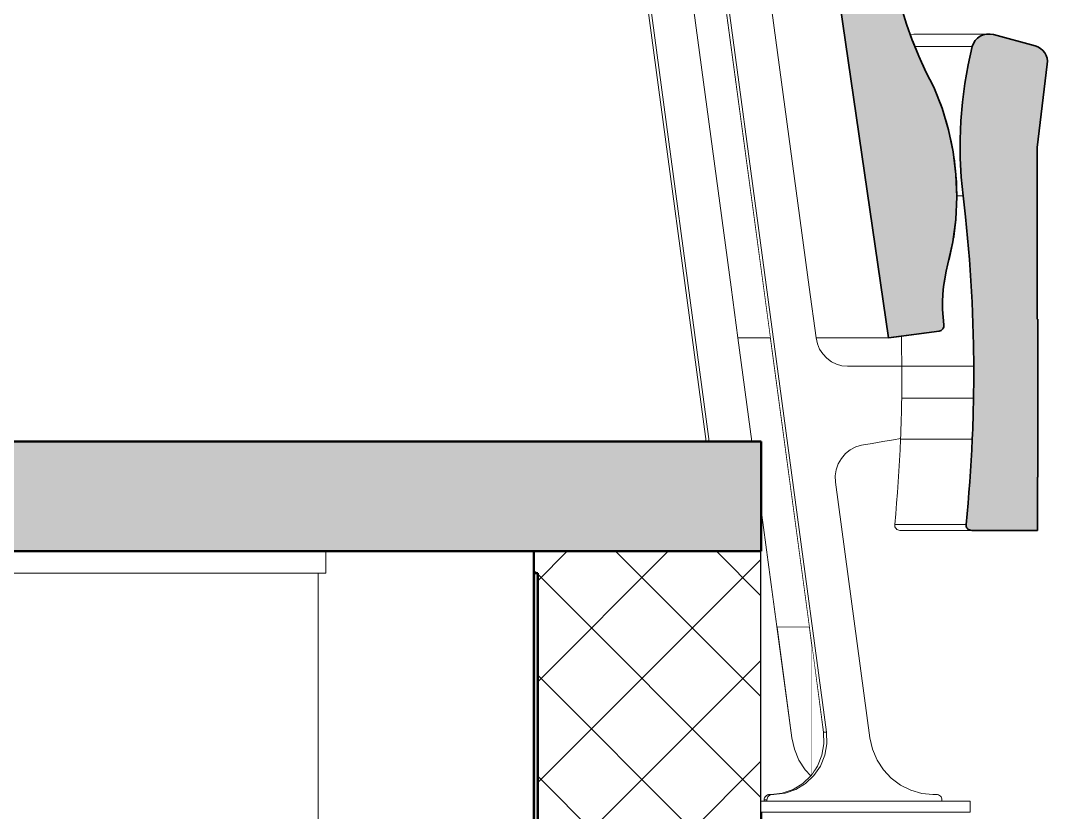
# Model space of a CAD drawing. Header units: millimetres. Extents: x -46169 to 135069, y -86316 to 18123.
# Drawn here: x 122000 to 122936, y -81143 to -80421 of the extents above; entities that cross this region are included whole.
import ezdxf

# ---------------------------------------------------------------- set-up
doc = ezdxf.new("R2010")
doc.units = ezdxf.units.MM
doc.header["$MEASUREMENT"] = 0
doc.linetypes.add('Wipeout_Contour', pattern=[1000, 0, -1000])
for name, color, linetype in [('New_A-20-M_Floor_Slab', 7, 'Continuous'), ('New_A-25-M_Wall_Int', 7, 'Continuous'), ('New_A-35-M_FFE_Fixed', 7, 'Continuous')]:
    doc.layers.add(name, color=color, linetype=linetype)
for name, color, linetype, lineweight, true_color in [('New_A-20-M_Floor_Slab_Pen_No__107', 7, 'Continuous', 15, 0xa6a6a6), ('New_A-20-M_Floor_Slab_Pen_No__27', 7, 'Continuous', 50, 0x2a2a2a), ('New_A-20-M_Floor_Slab_Pen_No__29', 7, 'Continuous', 50, 0x2a2a2a), ('New_A-20-M_Floor_Slab_Pen_No__81', 7, 'Continuous', 20, 0x6a6a6a), ('New_A-35-M_FFE_Fixed_Pen_No__104', 7, 'Continuous', 15, 0xa6a6a6), ('New_A-35-M_FFE_Fixed_Pen_No__44', 7, 'Continuous', 35, 0x444444)]:
    doc.layers.add(name, color=color, linetype=linetype, lineweight=lineweight, true_color=true_color)
for name, color, linetype, lineweight in [('New_A-20-M_Floor_Slab_Pen_No__87', 8, 'Continuous', 20), ('New_A-20-M_Floor_Slab_Pen_No__89', 8, 'Continuous', 20), ('New_A-35-M_FFE_Fixed_Pen_No__93', 8, 'Continuous', 13)]:
    doc.layers.add(name, color=color, linetype=linetype, lineweight=lineweight)

# ---------------------------------------------------------------- blocks, each defined once
blk = doc.blocks.new('Section Elem_3_3', base_point=(188935.42, -81480.18))
at = {"color": 254, "linetype": 'Wipeout_Contour', "lineweight": 0, "ltscale": 585204.30528}
blk.add_wipeout([(121498.37, -80904.68), (121498.37, -80924.68), (122278.35, -80924.68), (122278.35, -80904.68)], dxfattribs=at).dxf.layer = 'New_A-20-M_Floor_Slab'
at = {"layer": 'New_A-20-M_Floor_Slab_Pen_No__89', "linetype": 'Continuous'}
blk.add_line((122271.53, -80924.68), (121498.37, -80924.68), dxfattribs=at)
blk = doc.blocks.new('Section Elem_8_3', base_point=(188935.42, -81480.18))
at = {"color": 254, "linetype": 'Wipeout_Contour', "lineweight": 0, "ltscale": 1470695.074358399}
blk.add_wipeout([(122719.06, -80973.43), (122689.48, -80973.43), (122703.11, -81074.48), (122705.45, -81084.93), (122709.56, -81094.78), (122715.29, -81103.71), (122720.38, -81109.2), (122720.58, -81109), (122721.53, -81107.6), (122721.53, -80991.77)], dxfattribs=at).dxf.layer = 'New_A-20-M_Floor_Slab'
at = {"color": 254, "linetype": 'Wipeout_Contour', "lineweight": 0, "ltscale": 588407.448798}
blk.add_wipeout([(122675.15, -81142.18), (122675.15, -81142.43), (122721.53, -81142.43), (122721.53, -81142.18)], dxfattribs=at).dxf.layer = 'New_A-20-M_Floor_Slab'
at = {"layer": 'New_A-20-M_Floor_Slab_Pen_No__89', "linetype": 'Continuous'}
for p, q in [((122719.06, -80973.43), (122689.48, -80973.43)), ((122721.53, -80991.77), (122721.53, -81107.6)), ((122721.53, -81142.43), (122675.15, -81142.43)), ((122721.53, -81142.18), (122721.53, -81142.43))]:
    blk.add_line(p, q, dxfattribs=at)
blk = doc.blocks.new('Section Elem_15_3', base_point=(188935.42, -81480.18))
at = {"color": 254, "linetype": 'Wipeout_Contour', "lineweight": 0, "ltscale": 1028423.47016296}
blk.add_wipeout([(122654, -80710.31), (122666.73, -80804.68), (122675.15, -80804.68), (122675.15, -80867.17), (122689.48, -80973.43), (122719.06, -80973.43), (122683.58, -80710.31)], dxfattribs=at).dxf.layer = 'New_A-25-M_Wall_Int'
at = {"color": 254, "linetype": 'Wipeout_Contour', "lineweight": 0, "ltscale": 2056846.132074146}
blk.add_wipeout([(122791.02, -80710.23), (122725.17, -80710.23), (122725.18, -80710.31), (122726.35, -80715.53), (122728.4, -80720.46), (122731.27, -80724.92), (122734.86, -80728.79), (122739.05, -80731.94), (122743.72, -80734.26), (122748.72, -80735.68), (122753.88, -80736.16), (122803.32, -80736.16), (122803.1, -80716.69), (122802.91, -80708.63)], dxfattribs=at).dxf.layer = 'New_A-25-M_Wall_Int'
at = {"color": 254, "linetype": 'Wipeout_Contour', "lineweight": 0, "ltscale": 882528.377843}
blk.add_wipeout([(122721.53, -81107.6), (122726.48, -81100.26), (122730.45, -81090.42), (122732.31, -81079.93), (122731.98, -81069.27), (122721.53, -80991.77)], dxfattribs=at).dxf.layer = 'New_A-25-M_Wall_Int'
blk = doc.blocks.new('Section Elem_18_3', base_point=(188935.42, -81480.18))
at = {"layer": 'New_A-20-M_Floor_Slab_Pen_No__27', "linetype": 'Continuous'}
for p, q in [((122675.15, -80904.68), (122675.15, -81142.68)), ((122675.15, -81142.68), (122675.15, -81242.68)), ((122675.15, -81242.68), (122471.53, -81242.68))]:
    blk.add_line(p, q, dxfattribs=at)
at = {"color": 254, "linetype": 'Wipeout_Contour', "lineweight": 0, "ltscale": 586820.512307}
blk.add_wipeout([(122468.1, -80904.68), (122278.35, -80904.68), (122278.35, -80924.68), (122468.1, -80924.68)], dxfattribs=at).dxf.layer = 'New_A-20-M_Floor_Slab'
at = {"layer": 'New_A-20-M_Floor_Slab_Pen_No__107', "linetype": 'Continuous'}
h = blk.add_hatch(dxfattribs=at)
h.set_pattern_fill('Concrete_Block_0003', color=256, style=0, pattern_type=2)
h.set_pattern_definition([(45, (188935.42, -81480.184), (-45.96194, 45.96194), []), (135, (188935.42, -81480.184), (45.96194, 45.96194), [])])
h.paths.add_polyline_path([(122468.1, -80904.68), (122468.1, -80924.68), (122471.53, -80924.68), (122471.53, -81242.68), (122675.15, -81242.68), (122675.15, -80904.68)])
at = {"layer": 'New_A-20-M_Floor_Slab_Pen_No__27', "linetype": 'Continuous'}
blk.add_line((122468.1, -80904.68), (122468.1, -80924.68), dxfattribs=at)
at = {"layer": 'New_A-20-M_Floor_Slab_Pen_No__87', "linetype": 'Continuous'}
blk.add_line((122278.35, -80904.68), (122278.35, -80924.68), dxfattribs=at)
blk = doc.blocks.new('Section Elem_19_3', base_point=(188935.42, -81480.18))
at = {"color": 254, "linetype": 'Wipeout_Contour', "lineweight": 0, "ltscale": 587182.50877}
blk.add_wipeout([(122271.53, -80924.68), (122271.53, -81242.68), (122468.1, -81242.68), (122468.1, -80924.68)], dxfattribs=at).dxf.layer = 'New_A-20-M_Floor_Slab'
at = {"layer": 'New_A-20-M_Floor_Slab_Pen_No__27', "linetype": 'Continuous'}
blk.add_line((122471.53, -80924.68), (122468.1, -80924.68), dxfattribs=at)
at = {"layer": 'New_A-20-M_Floor_Slab_Pen_No__87', "linetype": 'Continuous'}
blk.add_line((122278.35, -80924.68), (122271.53, -80924.68), dxfattribs=at)
at = {"color": 254, "linetype": 'Wipeout_Contour', "lineweight": 0, "ltscale": 587561.653145}
blk.add_wipeout([(122471.53, -81262.68), (122471.53, -81242.68), (122271.53, -81242.68), (122271.53, -81262.68)], dxfattribs=at).dxf.layer = 'New_A-20-M_Floor_Slab'
at = {"layer": 'New_A-20-M_Floor_Slab_Pen_No__107', "linetype": 'Continuous', "lineweight": 0, "true_color": 0xd2d2d2}
blk.add_hatch(color=254, dxfattribs=at).paths.add_polyline_path([(122471.53, -80924.68), (122468.1, -80924.68), (122468.1, -81242.68), (122471.53, -81242.68)])
at = {"layer": 'New_A-20-M_Floor_Slab_Pen_No__27', "linetype": 'Continuous'}
for p, q in [((122468.1, -80924.68), (122468.1, -81242.68)), ((122471.53, -80924.68), (122471.53, -81242.68)), ((122471.53, -81242.68), (122468.1, -81242.68))]:
    blk.add_line(p, q, dxfattribs=at)
at = {"layer": 'New_A-20-M_Floor_Slab_Pen_No__87', "linetype": 'Continuous'}
for p, q in [((122271.53, -80924.68), (122271.53, -81242.68)), ((122468.1, -81242.68), (122271.53, -81242.68)), ((122271.53, -81242.68), (122271.53, -81262.68)), ((122471.53, -81262.68), (122471.53, -81242.68)), ((122271.53, -81262.68), (122471.53, -81262.68))]:
    blk.add_line(p, q, dxfattribs=at)
blk = doc.blocks.new('Section Elem_80_3', base_point=(188935.42, -81480.18))
at = {"layer": 'New_A-35-M_FFE_Fixed_Pen_No__44', "linetype": 'Continuous'}
for p, q in [((122927.29, -80693.16), (122926.74, -80693.16)), ((122926.77, -80837.16), (122926.77, -80885.66)), ((122927.29, -80837.16), (122926.77, -80837.16))]:
    blk.add_line(p, q, dxfattribs=at)
at = {"layer": 'New_A-35-M_FFE_Fixed_Pen_No__44', "linetype": 'Continuous', "flags": 128}
blk.add_lwpolyline([(122927.29, -80693.16), (122927.29, -80825.16), (122927.29, -80837.16)], dxfattribs=at)
at = {"color": 254, "linetype": 'Wipeout_Contour', "lineweight": 0, "ltscale": 587337.348853}
blk.add_wipeout([(122811.52, -80435.46), (122812.16, -80437.24), (122872.18, -80437.24), (122874.7, -80435.46)], dxfattribs=at).dxf.layer = 'New_A-35-M_FFE_Fixed'
at = {"color": 254, "linetype": 'Wipeout_Contour', "lineweight": 0, "ltscale": 734197.003221}
blk.add_wipeout([(122815.17, -80444.9), (122818.74, -80453.7), (122822.37, -80461.61), (122863.72, -80461.61), (122867.46, -80444.9)], dxfattribs=at).dxf.layer = 'New_A-35-M_FFE_Fixed'
at = {"color": 254, "linetype": 'Wipeout_Contour', "lineweight": 0, "ltscale": 734434.779765}
blk.add_wipeout([(122857.09, -80512.47), (122843.39, -80512.47), (122845.9, -80520.81), (122847.73, -80529.55), (122856.42, -80529.55)], dxfattribs=at).dxf.layer = 'New_A-35-M_FFE_Fixed'
at = {"color": 254, "linetype": 'Wipeout_Contour', "lineweight": 0, "ltscale": 734644.957964}
blk.add_wipeout([(122852.52, -80600.1), (122861.27, -80600.1), (122859.08, -80580.74), (122853.35, -80580.74), (122853.39, -80581.8)], dxfattribs=at).dxf.layer = 'New_A-35-M_FFE_Fixed'
at = {"color": 254, "linetype": 'Wipeout_Contour', "lineweight": 0, "ltscale": 1028701.065006085}
blk.add_wipeout([(122842.33, -80656.45), (122842.07, -80658.32), (122866.17, -80658.32), (122864.82, -80638.89), (122846.12, -80638.89), (122845.28, -80642.7), (122843.64, -80649.54)], dxfattribs=at).dxf.layer = 'New_A-35-M_FFE_Fixed'
at = {"color": 254, "linetype": 'Wipeout_Contour', "lineweight": 0, "ltscale": 588016.743208}
blk.add_wipeout([(122803.25, -80757.91), (122868.71, -80757.91), (122868.75, -80754.29), (122803.29, -80754.29)], dxfattribs=at).dxf.layer = 'New_A-35-M_FFE_Fixed'
at = {"color": 254, "linetype": 'Wipeout_Contour', "lineweight": 0, "ltscale": 588041.271357}
blk.add_wipeout([(122803.08, -80769.84), (122868.52, -80769.84), (122868.61, -80765.16), (122803.16, -80765.16)], dxfattribs=at).dxf.layer = 'New_A-35-M_FFE_Fixed'
at = {"color": 254, "linetype": 'Wipeout_Contour', "lineweight": 0, "ltscale": 588124.740006}
blk.add_wipeout([(122801.66, -80812.29), (122867, -80812.29), (122867.47, -80802.58), (122802.09, -80802.58)], dxfattribs=at).dxf.layer = 'New_A-35-M_FFE_Fixed'
at = {"color": 254, "linetype": 'Wipeout_Contour', "lineweight": 0, "ltscale": 588257.981068}
blk.add_wipeout([(122797.68, -80870.49), (122796.79, -80880.17), (122861.78, -80880.17), (122862.74, -80870.49)], dxfattribs=at).dxf.layer = 'New_A-35-M_FFE_Fixed'
at = {"color": 254, "linetype": 'Wipeout_Contour', "lineweight": 0, "ltscale": 588412.69897}
blk.add_wipeout([(122726.48, -81100.26), (122720.58, -81109), (122723.17, -81109), (122729.07, -81100.26)], dxfattribs=at).dxf.layer = 'New_A-35-M_FFE_Fixed'
at = {"color": 254, "linetype": 'Wipeout_Contour', "lineweight": 0, "ltscale": 588394.502687}
blk.add_wipeout([(122715.62, -81116.26), (122713.03, -81116.26), (122704.17, -81121.69), (122706.75, -81121.69)], dxfattribs=at).dxf.layer = 'New_A-35-M_FFE_Fixed'
at = {"color": 254, "linetype": 'Wipeout_Contour', "lineweight": 0, "ltscale": 588636.526091}
blk.add_wipeout([(122865.59, -81132.18), (122675.15, -81132.18), (122675.15, -81142.18), (122865.59, -81142.18)], dxfattribs=at).dxf.layer = 'New_A-35-M_FFE_Fixed'
at = {"layer": 'New_A-35-M_FFE_Fixed_Pen_No__93', "linetype": 'Continuous'}
for p, q in [((122865.59, -81142.18), (122865.59, -81132.18)), ((122675.15, -81142.18), (122865.59, -81142.18))]:
    blk.add_line(p, q, dxfattribs=at)
at = {"color": 254, "linetype": 'Wipeout_Contour', "lineweight": 0, "ltscale": 734145.060255}
blk.add_wipeout([(122811.49, -80434.2), (122811.13, -80434.37), (122811.52, -80435.46), (122874.7, -80435.46), (122877.54, -80434.2)], dxfattribs=at).dxf.layer = 'New_A-35-M_FFE_Fixed'
at = {"color": 254, "linetype": 'Wipeout_Contour', "lineweight": 0, "ltscale": 587348.410526}
blk.add_wipeout([(122868.49, -80442.06), (122814.02, -80442.06), (122815.17, -80444.9), (122867.46, -80444.9)], dxfattribs=at).dxf.layer = 'New_A-35-M_FFE_Fixed'
at = {"color": 254, "linetype": 'Wipeout_Contour', "lineweight": 0, "ltscale": 734375.062687}
blk.add_wipeout([(122837.74, -80495.43), (122839.99, -80501.11), (122843.39, -80512.47), (122857.09, -80512.47), (122858.53, -80495.43)], dxfattribs=at).dxf.layer = 'New_A-35-M_FFE_Fixed'
at = {"color": 254, "linetype": 'Wipeout_Contour', "lineweight": 0, "ltscale": 734492.523543}
blk.add_wipeout([(122847.73, -80529.55), (122850.12, -80540.92), (122850.82, -80546.65), (122856.54, -80546.65), (122856.42, -80529.55)], dxfattribs=at).dxf.layer = 'New_A-35-M_FFE_Fixed'
at = {"color": 254, "linetype": 'Wipeout_Contour', "lineweight": 0, "ltscale": 734747.443558}
blk.add_wipeout([(122849.7, -80622.64), (122846.12, -80638.89), (122864.82, -80638.89), (122863.19, -80619.48), (122850.12, -80619.48)], dxfattribs=at).dxf.layer = 'New_A-35-M_FFE_Fixed'
at = {"color": 254, "linetype": 'Wipeout_Contour', "lineweight": 0, "ltscale": 1028768.377202465}
blk.add_wipeout([(122840.43, -80677.42), (122840.44, -80677.77), (122867.24, -80677.77), (122866.17, -80658.32), (122842.07, -80658.32), (122841.36, -80663.41), (122840.73, -80670.41)], dxfattribs=at).dxf.layer = 'New_A-35-M_FFE_Fixed'
at = {"color": 254, "linetype": 'Wipeout_Contour', "lineweight": 0, "ltscale": 588008.879199}
blk.add_wipeout([(122803.31, -80750.66), (122803.29, -80754.29), (122868.75, -80754.29), (122868.77, -80750.66)], dxfattribs=at).dxf.layer = 'New_A-35-M_FFE_Fixed'
at = {"color": 254, "linetype": 'Wipeout_Contour', "lineweight": 0, "ltscale": 588109.998866}
blk.add_wipeout([(122802.28, -80797.9), (122802.09, -80802.58), (122867.47, -80802.58), (122867.67, -80797.9)], dxfattribs=at).dxf.layer = 'New_A-35-M_FFE_Fixed'
at = {"color": 254, "linetype": 'Wipeout_Contour', "lineweight": 0, "ltscale": 588239.650217}
blk.add_wipeout([(122797.68, -80870.49), (122862.74, -80870.49), (122863.62, -80860.8), (122798.5, -80860.8)], dxfattribs=at).dxf.layer = 'New_A-35-M_FFE_Fixed'
at = {"color": 254, "linetype": 'Wipeout_Contour', "lineweight": 0, "ltscale": 588286.002599}
blk.add_wipeout([(122863.9, -80884.71), (122798.77, -80884.71), (122799.64, -80885.23), (122864.84, -80885.23)], dxfattribs=at).dxf.layer = 'New_A-35-M_FFE_Fixed'
at = {"color": 254, "linetype": 'Wipeout_Contour', "lineweight": 0, "ltscale": 588408.662216}
blk.add_wipeout([(122733.03, -81090.42), (122730.45, -81090.42), (122726.48, -81100.26), (122729.07, -81100.26)], dxfattribs=at).dxf.layer = 'New_A-35-M_FFE_Fixed'
at = {"color": 254, "linetype": 'Wipeout_Contour', "lineweight": 0, "ltscale": 588407.906551}
blk.add_wipeout([(122723.17, -81109), (122720.58, -81109), (122713.03, -81116.26), (122715.62, -81116.26)], dxfattribs=at).dxf.layer = 'New_A-35-M_FFE_Fixed'
at = {"color": 254, "linetype": 'Wipeout_Contour', "lineweight": 0, "ltscale": 588317.879119}
blk.add_wipeout([(122677.84, -81131.18), (122680.42, -81131.18), (122680.52, -81130.21), (122677.93, -81130.21)], dxfattribs=at).dxf.layer = 'New_A-35-M_FFE_Fixed'
at = {"color": 254, "linetype": 'Wipeout_Contour', "lineweight": 0, "ltscale": 587352.19596}
blk.add_wipeout([(122817.24, -80433.44), (122814.33, -80433.52), (122880.58, -80433.52), (122883.7, -80433.44)], dxfattribs=at).dxf.layer = 'New_A-35-M_FFE_Fixed'
at = {"color": 254, "linetype": 'Wipeout_Contour', "lineweight": 0, "ltscale": 587342.810516}
blk.add_wipeout([(122870.08, -80439.47), (122812.96, -80439.47), (122814.02, -80442.06), (122868.49, -80442.06)], dxfattribs=at).dxf.layer = 'New_A-35-M_FFE_Fixed'
at = {"color": 254, "linetype": 'Wipeout_Contour', "lineweight": 0, "ltscale": 734313.353396}
blk.add_wipeout([(122830.65, -80478.47), (122832.42, -80481.94), (122837.74, -80495.43), (122858.53, -80495.43), (122860.74, -80478.47)], dxfattribs=at).dxf.layer = 'New_A-35-M_FFE_Fixed'
at = {"color": 254, "linetype": 'Wipeout_Contour', "lineweight": 0, "ltscale": 734548.516915}
blk.add_wipeout([(122856.54, -80546.65), (122850.82, -80546.65), (122852.62, -80561.29), (122852.71, -80563.72), (122857.42, -80563.72)], dxfattribs=at).dxf.layer = 'New_A-35-M_FFE_Fixed'
at = {"color": 254, "linetype": 'Wipeout_Contour', "lineweight": 0, "ltscale": 734698.428384}
blk.add_wipeout([(122852.41, -80602.29), (122850.12, -80619.48), (122863.19, -80619.48), (122861.27, -80600.1), (122852.52, -80600.1)], dxfattribs=at).dxf.layer = 'New_A-35-M_FFE_Fixed'
at = {"color": 254, "linetype": 'Wipeout_Contour', "lineweight": 0, "ltscale": 881869.3635}
blk.add_wipeout([(122867.24, -80677.77), (122840.44, -80677.77), (122840.48, -80684.44), (122840.86, -80691.46), (122841.46, -80697.22), (122868.04, -80697.22)], dxfattribs=at).dxf.layer = 'New_A-35-M_FFE_Fixed'
at = {"color": 254, "linetype": 'Wipeout_Contour', "lineweight": 0, "ltscale": 587993.05737}
blk.add_wipeout([(122803.33, -80747.04), (122868.79, -80747.04), (122868.8, -80743.41), (122803.33, -80743.41)], dxfattribs=at).dxf.layer = 'New_A-35-M_FFE_Fixed'
at = {"color": 254, "linetype": 'Wipeout_Contour', "lineweight": 0, "ltscale": 588024.575879}
blk.add_wipeout([(122803.21, -80761.54), (122868.67, -80761.54), (122868.71, -80757.91), (122803.25, -80757.91)], dxfattribs=at).dxf.layer = 'New_A-35-M_FFE_Fixed'
at = {"color": 254, "linetype": 'Wipeout_Contour', "lineweight": 0, "ltscale": 588100.339485}
blk.add_wipeout([(122802.45, -80793.22), (122802.28, -80797.9), (122867.67, -80797.9), (122867.85, -80793.22)], dxfattribs=at).dxf.layer = 'New_A-35-M_FFE_Fixed'
at = {"color": 254, "linetype": 'Wipeout_Contour', "lineweight": 0, "ltscale": 588221.083364}
blk.add_wipeout([(122799.27, -80851.11), (122798.5, -80860.8), (122863.62, -80860.8), (122864.44, -80851.11)], dxfattribs=at).dxf.layer = 'New_A-35-M_FFE_Fixed'
at = {"color": 254, "linetype": 'Wipeout_Contour', "lineweight": 0, "ltscale": 588290.091171}
blk.add_wipeout([(122864.84, -80885.23), (122799.64, -80885.23), (122800.59, -80885.55), (122865.86, -80885.55)], dxfattribs=at).dxf.layer = 'New_A-35-M_FFE_Fixed'
at = {"color": 254, "linetype": 'Wipeout_Contour', "lineweight": 0, "ltscale": 588395.979794}
blk.add_wipeout([(122733.03, -81090.42), (122734.9, -81079.93), (122732.31, -81079.93), (122730.45, -81090.42)], dxfattribs=at).dxf.layer = 'New_A-35-M_FFE_Fixed'
at = {"color": 254, "linetype": 'Wipeout_Contour', "lineweight": 0, "ltscale": 588316.381492}
blk.add_wipeout([(122680.52, -81130.21), (122680.79, -81129.27), (122678.2, -81129.27), (122677.93, -81130.21)], dxfattribs=at).dxf.layer = 'New_A-35-M_FFE_Fixed'
at = {"color": 254, "linetype": 'Wipeout_Contour', "lineweight": 0, "ltscale": 734150.646796}
blk.add_wipeout([(122812.16, -80437.24), (122812.85, -80439.18), (122812.96, -80439.47), (122870.08, -80439.47), (122872.18, -80437.24)], dxfattribs=at).dxf.layer = 'New_A-35-M_FFE_Fixed'
at = {"color": 254, "linetype": 'Wipeout_Contour', "lineweight": 0, "ltscale": 734254.244172}
blk.add_wipeout([(122863.72, -80461.61), (122822.37, -80461.61), (122825.27, -80467.96), (122830.65, -80478.47), (122860.74, -80478.47)], dxfattribs=at).dxf.layer = 'New_A-35-M_FFE_Fixed'
at = {"color": 254, "linetype": 'Wipeout_Contour', "lineweight": 0, "ltscale": 587678.867923}
blk.add_wipeout([(122857.42, -80563.72), (122852.71, -80563.72), (122853.35, -80580.74), (122859.08, -80580.74)], dxfattribs=at).dxf.layer = 'New_A-35-M_FFE_Fixed'
at = {"color": 254, "linetype": 'Wipeout_Contour', "lineweight": 0, "ltscale": 2057687.868059366}
blk.add_wipeout([(122802.91, -80708.63), (122803.1, -80716.69), (122868.55, -80716.69), (122868.04, -80697.22), (122841.46, -80697.22), (122841.58, -80698.44), (122841.61, -80699.41), (122841.44, -80700.37), (122841.08, -80701.28), (122840.55, -80702.1), (122839.87, -80702.81), (122839.05, -80703.38), (122838.14, -80703.78), (122837.16, -80704.01)], dxfattribs=at).dxf.layer = 'New_A-35-M_FFE_Fixed'
at = {"color": 254, "linetype": 'Wipeout_Contour', "lineweight": 0, "ltscale": 588032.377161}
blk.add_wipeout([(122803.16, -80765.16), (122868.61, -80765.16), (122868.67, -80761.54), (122803.21, -80761.54)], dxfattribs=at).dxf.layer = 'New_A-35-M_FFE_Fixed'
at = {"color": 254, "linetype": 'Wipeout_Contour', "lineweight": 0, "ltscale": 588090.626983}
blk.add_wipeout([(122802.45, -80793.22), (122867.85, -80793.22), (122868.02, -80788.55), (122802.61, -80788.55)], dxfattribs=at).dxf.layer = 'New_A-35-M_FFE_Fixed'
at = {"color": 254, "linetype": 'Wipeout_Contour', "lineweight": 0, "ltscale": 588202.281381}
blk.add_wipeout([(122799.96, -80841.41), (122799.27, -80851.11), (122864.44, -80851.11), (122865.18, -80841.41)], dxfattribs=at).dxf.layer = 'New_A-35-M_FFE_Fixed'
at = {"color": 254, "linetype": 'Wipeout_Contour', "lineweight": 0, "ltscale": 588293.950234}
blk.add_wipeout([(122800.59, -80885.55), (122801.59, -80885.66), (122866.93, -80885.66), (122865.86, -80885.55)], dxfattribs=at).dxf.layer = 'New_A-35-M_FFE_Fixed'
at = {"color": 254, "linetype": 'Wipeout_Contour', "lineweight": 0, "ltscale": 588319.903683}
blk.add_wipeout([(122680.42, -81131.18), (122677.84, -81131.18), (122677.84, -81132.18), (122680.42, -81132.18)], dxfattribs=at).dxf.layer = 'New_A-35-M_FFE_Fixed'
at = {"layer": 'New_A-35-M_FFE_Fixed_Pen_No__93', "linetype": 'Continuous'}
blk.add_line((122859.08, -80580.74), (122853.35, -80580.74), dxfattribs=at)
at = {"color": 254, "linetype": 'Wipeout_Contour', "lineweight": 0, "ltscale": 587343.070636}
blk.add_wipeout([(122814.33, -80433.52), (122811.49, -80434.2), (122877.54, -80434.2), (122880.58, -80433.52)], dxfattribs=at).dxf.layer = 'New_A-35-M_FFE_Fixed'
at = {"color": 254, "linetype": 'Wipeout_Contour', "lineweight": 0, "ltscale": 587951.345872}
blk.add_wipeout([(122803.1, -80716.69), (122803.32, -80736.16), (122868.78, -80736.16), (122868.55, -80716.69)], dxfattribs=at).dxf.layer = 'New_A-35-M_FFE_Fixed'
at = {"color": 254, "linetype": 'Wipeout_Contour', "lineweight": 0, "ltscale": 588080.861463}
blk.add_wipeout([(122802.75, -80783.87), (122802.61, -80788.55), (122868.02, -80788.55), (122868.17, -80783.87)], dxfattribs=at).dxf.layer = 'New_A-35-M_FFE_Fixed'
at = {"color": 254, "linetype": 'Wipeout_Contour', "lineweight": 0, "ltscale": 588183.245153}
blk.add_wipeout([(122799.96, -80841.41), (122865.18, -80841.41), (122865.86, -80831.71), (122800.59, -80831.71)], dxfattribs=at).dxf.layer = 'New_A-35-M_FFE_Fixed'
at = {"color": 254, "linetype": 'Wipeout_Contour', "lineweight": 0, "ltscale": 588270.887783}
blk.add_wipeout([(122796.79, -80881.21), (122797.01, -80882.23), (122862.02, -80882.23), (122861.79, -80881.21)], dxfattribs=at).dxf.layer = 'New_A-35-M_FFE_Fixed'
at = {"color": 254, "linetype": 'Wipeout_Contour', "lineweight": 0, "ltscale": 588315.596086}
blk.add_wipeout([(122680.79, -81129.27), (122681.24, -81128.41), (122678.65, -81128.41), (122678.2, -81129.27)], dxfattribs=at).dxf.layer = 'New_A-35-M_FFE_Fixed'
at = {"color": 254, "linetype": 'Wipeout_Contour', "lineweight": 0, "ltscale": 587977.110834}
blk.add_wipeout([(122803.32, -80736.16), (122803.33, -80739.79), (122868.8, -80739.79), (122868.78, -80736.16)], dxfattribs=at).dxf.layer = 'New_A-35-M_FFE_Fixed'
at = {"color": 254, "linetype": 'Wipeout_Contour', "lineweight": 0, "ltscale": 588071.043034}
blk.add_wipeout([(122802.87, -80779.19), (122802.75, -80783.87), (122868.17, -80783.87), (122868.3, -80779.19)], dxfattribs=at).dxf.layer = 'New_A-35-M_FFE_Fixed'
at = {"color": 254, "linetype": 'Wipeout_Contour', "lineweight": 0, "ltscale": 588163.975574}
blk.add_wipeout([(122801.16, -80822), (122800.59, -80831.71), (122865.86, -80831.71), (122866.46, -80822)], dxfattribs=at).dxf.layer = 'New_A-35-M_FFE_Fixed'
at = {"color": 254, "linetype": 'Wipeout_Contour', "lineweight": 0, "ltscale": 588274.136908}
blk.add_wipeout([(122797.01, -80882.23), (122797.42, -80883.18), (122862.46, -80883.18), (122862.02, -80882.23)], dxfattribs=at).dxf.layer = 'New_A-35-M_FFE_Fixed'
at = {"color": 254, "linetype": 'Wipeout_Contour', "lineweight": 0, "ltscale": 588315.553085}
blk.add_wipeout([(122681.24, -81128.41), (122681.84, -81127.65), (122679.25, -81127.65), (122678.65, -81128.41)], dxfattribs=at).dxf.layer = 'New_A-35-M_FFE_Fixed'
at = {"color": 254, "linetype": 'Wipeout_Contour', "lineweight": 0, "ltscale": 587985.099663}
blk.add_wipeout([(122803.33, -80739.79), (122803.33, -80743.41), (122868.8, -80743.41), (122868.8, -80739.79)], dxfattribs=at).dxf.layer = 'New_A-35-M_FFE_Fixed'
at = {"color": 254, "linetype": 'Wipeout_Contour', "lineweight": 0, "ltscale": 588061.171801}
blk.add_wipeout([(122802.87, -80779.19), (122868.3, -80779.19), (122868.42, -80774.52), (122802.98, -80774.52)], dxfattribs=at).dxf.layer = 'New_A-35-M_FFE_Fixed'
at = {"color": 254, "linetype": 'Wipeout_Contour', "lineweight": 0, "ltscale": 588144.473552}
blk.add_wipeout([(122801.66, -80812.29), (122801.16, -80822), (122866.46, -80822), (122867, -80812.29)], dxfattribs=at).dxf.layer = 'New_A-35-M_FFE_Fixed'
at = {"color": 254, "linetype": 'Wipeout_Contour', "lineweight": 0, "ltscale": 588281.861871}
blk.add_wipeout([(122798.02, -80884.02), (122798.77, -80884.71), (122863.9, -80884.71), (122863.1, -80884.02)], dxfattribs=at).dxf.layer = 'New_A-35-M_FFE_Fixed'
at = {"color": 254, "linetype": 'Wipeout_Contour', "lineweight": 0, "ltscale": 588317.672313}
blk.add_wipeout([(122682.57, -81127.03), (122683.41, -81126.57), (122680.82, -81126.57), (122679.98, -81127.03)], dxfattribs=at).dxf.layer = 'New_A-35-M_FFE_Fixed'
at = {"color": 254, "linetype": 'Wipeout_Contour', "lineweight": 0, "ltscale": 588000.983902}
blk.add_wipeout([(122803.33, -80747.04), (122803.31, -80750.66), (122868.77, -80750.66), (122868.79, -80747.04)], dxfattribs=at).dxf.layer = 'New_A-35-M_FFE_Fixed'
at = {"color": 254, "linetype": 'Wipeout_Contour', "lineweight": 0, "ltscale": 588051.247873}
blk.add_wipeout([(122802.98, -80774.52), (122868.42, -80774.52), (122868.52, -80769.84), (122803.08, -80769.84)], dxfattribs=at).dxf.layer = 'New_A-35-M_FFE_Fixed'
at = {"color": 254, "linetype": 'Wipeout_Contour', "lineweight": 0, "ltscale": 588277.848609}
blk.add_wipeout([(122797.42, -80883.18), (122798.02, -80884.02), (122863.1, -80884.02), (122862.46, -80883.18)], dxfattribs=at).dxf.layer = 'New_A-35-M_FFE_Fixed'
at = {"color": 254, "linetype": 'Wipeout_Contour', "lineweight": 0, "ltscale": 588316.254142}
blk.add_wipeout([(122681.84, -81127.65), (122682.57, -81127.03), (122679.98, -81127.03), (122679.25, -81127.65)], dxfattribs=at).dxf.layer = 'New_A-35-M_FFE_Fixed'
at = {"color": 254, "linetype": 'Wipeout_Contour', "lineweight": 0, "ltscale": 588268.242185}
blk.add_wipeout([(122796.79, -80880.17), (122796.79, -80881.21), (122861.79, -80881.21), (122861.78, -80880.17)], dxfattribs=at).dxf.layer = 'New_A-35-M_FFE_Fixed'
at = {"color": 254, "linetype": 'Wipeout_Contour', "lineweight": 0, "ltscale": 588319.753093}
blk.add_wipeout([(122684.31, -81126.28), (122681.72, -81126.28), (122680.82, -81126.57), (122683.41, -81126.57)], dxfattribs=at).dxf.layer = 'New_A-35-M_FFE_Fixed'
at = {"layer": 'New_A-35-M_FFE_Fixed_Pen_No__104', "linetype": 'Continuous'}
blk.add_hatch(color=256, dxfattribs=at).paths.add_polyline_path([(122862.46, -80883.18), (122863.1, -80884.02), (122863.9, -80884.71), (122864.84, -80885.23), (122865.86, -80885.55), (122866.93, -80885.66), (122908.14, -80885.66), (122920.56, -80885.66), (122926.77, -80885.66), (122926.77, -80837.16), (122927.29, -80837.16), (122927.29, -80825.16), (122927.29, -80693.16), (122926.74, -80693.16), (122926.74, -80536.78), (122935.82, -80460.91), (122935.98, -80458.21), (122935.63, -80455.53), (122934.8, -80452.96), (122933.49, -80450.57), (122931.77, -80448.44), (122929.68, -80446.65), (122927.29, -80445.25), (122924.67, -80444.28), (122886.78, -80433.96), (122883.7, -80433.44), (122880.58, -80433.52), (122877.54, -80434.2), (122874.7, -80435.46), (122872.18, -80437.24), (122870.08, -80439.47), (122868.49, -80442.06), (122867.46, -80444.9), (122863.72, -80461.61), (122860.74, -80478.47), (122858.53, -80495.43), (122857.09, -80512.47), (122856.42, -80529.55), (122856.54, -80546.65), (122857.42, -80563.72), (122859.08, -80580.74), (122861.27, -80600.1), (122863.19, -80619.48), (122864.82, -80638.89), (122866.17, -80658.32), (122867.24, -80677.77), (122868.04, -80697.22), (122868.55, -80716.69), (122868.78, -80736.16), (122868.8, -80739.79), (122868.8, -80743.41), (122868.79, -80747.04), (122868.77, -80750.66), (122868.75, -80754.29), (122868.71, -80757.91), (122868.67, -80761.54), (122868.61, -80765.16), (122868.52, -80769.84), (122868.42, -80774.52), (122868.3, -80779.19), (122868.17, -80783.87), (122868.02, -80788.55), (122867.85, -80793.22), (122867.67, -80797.9), (122867.47, -80802.58), (122867, -80812.29), (122866.46, -80822), (122865.86, -80831.71), (122865.18, -80841.41), (122864.44, -80851.11), (122863.62, -80860.8), (122862.74, -80870.49), (122861.78, -80880.17), (122861.79, -80881.21), (122862.02, -80882.23)])
at = {"layer": 'New_A-35-M_FFE_Fixed_Pen_No__44', "linetype": 'Continuous', "flags": 128}
blk.add_lwpolyline([(122926.74, -80693.16), (122926.74, -80536.78), (122935.82, -80460.91), (122935.98, -80458.21), (122935.63, -80455.53), (122934.8, -80452.96), (122933.49, -80450.57), (122931.77, -80448.44), (122929.68, -80446.65), (122927.29, -80445.25), (122924.67, -80444.28), (122886.78, -80433.96), (122883.7, -80433.44), (122880.58, -80433.52), (122877.54, -80434.2), (122874.7, -80435.46), (122872.18, -80437.24), (122870.08, -80439.47), (122868.49, -80442.06), (122867.46, -80444.9), (122863.72, -80461.61), (122860.74, -80478.47), (122858.53, -80495.43), (122857.09, -80512.47), (122856.42, -80529.55), (122856.54, -80546.65), (122857.42, -80563.72), (122859.08, -80580.74), (122861.27, -80600.1), (122863.19, -80619.48), (122864.82, -80638.89), (122866.17, -80658.32), (122867.24, -80677.77), (122868.04, -80697.22), (122868.55, -80716.69), (122868.78, -80736.16), (122868.8, -80739.79), (122868.8, -80743.41), (122868.79, -80747.04), (122868.77, -80750.66), (122868.75, -80754.29), (122868.71, -80757.91), (122868.67, -80761.54), (122868.61, -80765.16), (122868.52, -80769.84), (122868.42, -80774.52), (122868.3, -80779.19), (122868.17, -80783.87), (122868.02, -80788.55), (122867.85, -80793.22), (122867.67, -80797.9), (122867.47, -80802.58), (122867, -80812.29), (122866.46, -80822), (122865.86, -80831.71), (122865.18, -80841.41), (122864.44, -80851.11), (122863.62, -80860.8), (122862.74, -80870.49), (122861.78, -80880.17), (122861.79, -80881.21), (122862.02, -80882.23), (122862.46, -80883.18), (122863.1, -80884.02), (122863.9, -80884.71), (122864.84, -80885.23), (122865.86, -80885.55), (122866.93, -80885.66), (122908.14, -80885.66), (122920.56, -80885.66), (122926.77, -80885.66)], dxfattribs=at)
at = {"color": 254, "linetype": 'Wipeout_Contour', "lineweight": 0, "ltscale": 588322.416511}
blk.add_wipeout([(122685.25, -81126.18), (122682.67, -81126.18), (122681.72, -81126.28), (122684.31, -81126.28)], dxfattribs=at).dxf.layer = 'New_A-35-M_FFE_Fixed'
at = {"color": 254, "linetype": 'Wipeout_Contour', "lineweight": 0, "ltscale": 588344.660853}
blk.add_wipeout([(122686.74, -81126.18), (122696.98, -81125.05), (122694.39, -81125.05), (122684.15, -81126.18)], dxfattribs=at).dxf.layer = 'New_A-35-M_FFE_Fixed'
at = {"color": 254, "linetype": 'Wipeout_Contour', "lineweight": 0, "ltscale": 588373.09649}
blk.add_wipeout([(122694.39, -81125.05), (122696.98, -81125.05), (122706.75, -81121.69), (122704.17, -81121.69)], dxfattribs=at).dxf.layer = 'New_A-35-M_FFE_Fixed'
at = {"color": 254, "linetype": 'Wipeout_Contour', "lineweight": 0, "ltscale": 14395326.28400984}
blk.add_wipeout([(122621.48, -79941.26), (122539.38, -79941.26), (122539.38, -79942.34), (122539.46, -79943.28), (122539.72, -79944.19), (122540.13, -79945.03), (122540.7, -79945.78), (122541.38, -79946.4), (122542.17, -79946.88), (122543.03, -79947.19), (122543.94, -79947.33), (122552.15, -79948.55), (122560.05, -79951.2), (122567.39, -79955.21), (122573.96, -79960.46), (122579.56, -79966.8), (122584.03, -79974.04), (122587.24, -79981.97), (122589.09, -79990.34), (122734.57, -81069.27), (122734.9, -81079.93), (122733.03, -81090.42), (122729.07, -81100.26), (122723.17, -81109), (122715.62, -81116.26), (122706.75, -81121.69), (122696.98, -81125.05), (122686.74, -81126.18), (122685.25, -81126.18), (122684.31, -81126.28), (122683.41, -81126.57), (122682.57, -81127.03), (122681.84, -81127.65), (122681.24, -81128.41), (122680.79, -81129.27), (122680.52, -81130.21), (122680.42, -81131.18), (122680.42, -81132.18), (122839.8, -81132.18), (122839.8, -81131.18), (122839.71, -81130.21), (122839.43, -81129.27), (122838.99, -81128.41), (122838.39, -81127.65), (122837.66, -81127.03), (122836.82, -81126.57), (122835.92, -81126.28), (122834.97, -81126.18), (122831.68, -81126.18), (122821.36, -81125.23), (122811.37, -81122.38), (122802.03, -81117.74), (122793.64, -81111.45), (122786.46, -81103.71), (122780.73, -81094.78), (122776.63, -81084.93), (122774.28, -81074.48), (122742.91, -80841.8), (122742.67, -80836.05), (122743.5, -80830.37), (122745.36, -80824.95), (122748.18, -80820), (122751.86, -80815.69), (122756.28, -80812.2), (122761.25, -80809.63), (122766.6, -80808.1), (122776.29, -80806.46), (122785.97, -80804.79), (122795.65, -80803.09), (122802.12, -80801.93), (122802.28, -80797.9), (122802.45, -80793.22), (122802.61, -80788.55), (122802.75, -80783.87), (122802.87, -80779.19), (122802.98, -80774.52), (122803.08, -80769.84), (122803.16, -80765.16), (122803.21, -80761.54), (122803.25, -80757.91), (122803.29, -80754.29), (122803.31, -80750.66), (122803.33, -80747.07), (122803.33, -80743.41), (122803.33, -80739.79), (122803.32, -80736.16), (122753.88, -80736.16), (122748.72, -80735.68), (122743.72, -80734.26), (122739.05, -80731.94), (122734.86, -80728.79), (122731.27, -80724.92), (122728.4, -80720.46), (122726.35, -80715.53), (122725.18, -80710.31), (122625.49, -79970.97), (122624.07, -79960.52), (122624.07, -79960.46)], dxfattribs=at).dxf.layer = 'New_A-35-M_FFE_Fixed'
at = {"layer": 'New_A-35-M_FFE_Fixed_Pen_No__93', "linetype": 'Continuous'}
for p, q in [((122814.33, -80433.52), (122811.49, -80434.2)), ((122817.24, -80433.44), (122814.33, -80433.52)), ((122883.7, -80433.44), (122817.24, -80433.44)), ((122811.49, -80434.2), (122811.13, -80434.37)), ((122867.46, -80444.9), (122815.17, -80444.9)), ((122802.91, -80708.63), (122803.1, -80716.69)), ((122803.1, -80716.69), (122803.32, -80736.16)), ((122748.72, -80735.68), (122743.72, -80734.26)), ((122753.88, -80736.16), (122748.72, -80735.68)), ((122803.32, -80736.16), (122753.88, -80736.16)), ((122803.32, -80736.16), (122803.33, -80739.79)), ((122868.78, -80736.16), (122803.32, -80736.16)), ((122803.33, -80739.79), (122803.33, -80743.41)), ((122803.31, -80750.66), (122803.29, -80754.29)), ((122803.33, -80747.04), (122803.31, -80750.66)), ((122803.33, -80743.41), (122803.33, -80747.04)), ((122803.25, -80757.91), (122803.21, -80761.54)), ((122803.29, -80754.29), (122803.25, -80757.91)), ((122803.08, -80769.84), (122802.98, -80774.52)), ((122803.16, -80765.16), (122803.08, -80769.84)), ((122803.21, -80761.54), (122803.16, -80765.16)), ((122868.61, -80765.16), (122803.16, -80765.16)), ((122802.87, -80779.19), (122802.75, -80783.87)), ((122802.98, -80774.52), (122802.87, -80779.19)), ((122802.61, -80788.55), (122802.45, -80793.22)), ((122802.75, -80783.87), (122802.61, -80788.55)), ((122802.28, -80797.9), (122802.09, -80802.58)), ((122802.45, -80793.22), (122802.28, -80797.9)), ((122766.6, -80808.1), (122776.29, -80806.46)), ((122776.29, -80806.46), (122785.97, -80804.79)), ((122785.97, -80804.79), (122795.65, -80803.09)), ((122795.65, -80803.09), (122802.12, -80801.93)), ((122802.09, -80802.58), (122801.66, -80812.29)), ((122867.47, -80802.58), (122802.09, -80802.58)), ((122748.18, -80820), (122751.86, -80815.69)), ((122751.86, -80815.69), (122756.28, -80812.2)), ((122756.28, -80812.2), (122761.25, -80809.63)), ((122761.25, -80809.63), (122766.6, -80808.1)), ((122801.66, -80812.29), (122801.16, -80822)), ((122743.5, -80830.37), (122745.36, -80824.95)), ((122745.36, -80824.95), (122748.18, -80820)), ((122801.16, -80822), (122800.59, -80831.71)), ((122742.67, -80836.05), (122743.5, -80830.37)), ((122742.91, -80841.8), (122742.67, -80836.05)), ((122800.59, -80831.71), (122799.96, -80841.41)), ((122774.28, -81074.48), (122742.91, -80841.8)), ((122799.96, -80841.41), (122799.27, -80851.11)), ((122799.27, -80851.11), (122798.5, -80860.8)), ((122798.5, -80860.8), (122797.68, -80870.49)), ((122797.68, -80870.49), (122796.79, -80880.17)), ((122796.79, -80880.17), (122796.79, -80881.21)), ((122861.78, -80880.17), (122796.79, -80880.17)), ((122796.79, -80881.21), (122797.01, -80882.23)), ((122797.01, -80882.23), (122797.42, -80883.18)), ((122797.42, -80883.18), (122798.02, -80884.02)), ((122798.02, -80884.02), (122798.77, -80884.71)), ((122798.77, -80884.71), (122799.64, -80885.23)), ((122799.64, -80885.23), (122800.59, -80885.55)), ((122800.59, -80885.55), (122801.59, -80885.66)), ((122866.93, -80885.66), (122801.59, -80885.66)), ((122776.63, -81084.93), (122774.28, -81074.48)), ((122780.73, -81094.78), (122776.63, -81084.93)), ((122730.45, -81090.42), (122726.48, -81100.26)), ((122733.03, -81090.42), (122729.07, -81100.26)), ((122786.46, -81103.71), (122780.73, -81094.78)), ((122793.64, -81111.45), (122786.46, -81103.71)), ((122802.03, -81117.74), (122793.64, -81111.45)), ((122811.37, -81122.38), (122802.03, -81117.74)), ((122821.36, -81125.23), (122811.37, -81122.38)), ((122831.68, -81126.18), (122821.36, -81125.23)), ((122834.97, -81126.18), (122831.68, -81126.18)), ((122835.92, -81126.28), (122834.97, -81126.18)), ((122836.82, -81126.57), (122835.92, -81126.28)), ((122837.66, -81127.03), (122836.82, -81126.57)), ((122838.39, -81127.65), (122837.66, -81127.03)), ((122838.99, -81128.41), (122838.39, -81127.65)), ((122839.43, -81129.27), (122838.99, -81128.41)), ((122839.71, -81130.21), (122839.43, -81129.27)), ((122839.8, -81131.18), (122839.71, -81130.21)), ((122839.8, -81132.18), (122839.8, -81131.18))]:
    blk.add_line(p, q, dxfattribs=at)
at = {"color": 254, "linetype": 'Wipeout_Contour', "lineweight": 0, "ltscale": 587395.452132}
blk.add_wipeout([(122633.48, -80338.79), (122731.98, -81069.27), (122734.57, -81069.27), (122636.07, -80338.79)], dxfattribs=at).dxf.layer = 'New_A-35-M_FFE_Fixed'
at = {"layer": 'New_A-35-M_FFE_Fixed_Pen_No__93', "linetype": 'Continuous'}
for p, q in [((122728.4, -80720.46), (122726.35, -80715.53)), ((122731.27, -80724.92), (122728.4, -80720.46)), ((122734.86, -80728.79), (122731.27, -80724.92)), ((122739.05, -80731.94), (122734.86, -80728.79)), ((122743.72, -80734.26), (122739.05, -80731.94))]:
    blk.add_line(p, q, dxfattribs=at)
at = {"color": 254, "linetype": 'Wipeout_Contour', "lineweight": 0, "ltscale": 586672.431115}
blk.add_wipeout([(122683.59, -79970.97), (122625.49, -79970.97), (122725.17, -80710.23), (122791.02, -80710.23)], dxfattribs=at).dxf.layer = 'New_A-35-M_FFE_Fixed'
at = {"color": 254, "linetype": 'Wipeout_Contour', "lineweight": 0, "ltscale": 3088592.158396408}
blk.add_wipeout([(122703.11, -81074.48), (122675.15, -80867.17), (122675.15, -81132.18), (122677.84, -81132.18), (122677.84, -81131.18), (122677.93, -81130.21), (122678.2, -81129.27), (122678.65, -81128.41), (122679.25, -81127.65), (122679.98, -81127.03), (122680.82, -81126.57), (122681.72, -81126.28), (122682.67, -81126.18), (122684.15, -81126.18), (122694.39, -81125.05), (122704.17, -81121.69), (122713.03, -81116.26), (122720.38, -81109.2), (122715.29, -81103.71), (122709.56, -81094.78), (122705.45, -81084.93)], dxfattribs=at).dxf.layer = 'New_A-35-M_FFE_Fixed'
at = {"color": 254, "linetype": 'Wipeout_Contour', "lineweight": 0, "ltscale": 588375.228124}
blk.add_wipeout([(122731.98, -81069.27), (122732.31, -81079.93), (122734.9, -81079.93), (122734.57, -81069.27)], dxfattribs=at).dxf.layer = 'New_A-35-M_FFE_Fixed'
at = {"layer": 'New_A-35-M_FFE_Fixed_Pen_No__93', "linetype": 'Continuous'}
for p, q in [((122725.18, -80710.31), (122718.96, -80664.2)), ((122791.02, -80710.23), (122725.17, -80710.23)), ((122726.35, -80715.53), (122725.18, -80710.31)), ((122675.15, -80867.17), (122703.11, -81074.48)), ((122734.57, -81069.27), (122731.98, -81069.27)), ((122731.98, -81069.27), (122732.31, -81079.93)), ((122734.57, -81069.27), (122734.9, -81079.93)), ((122703.11, -81074.48), (122705.45, -81084.93)), ((122705.45, -81084.93), (122709.56, -81094.78)), ((122732.31, -81079.93), (122730.45, -81090.42)), ((122734.9, -81079.93), (122733.03, -81090.42)), ((122709.56, -81094.78), (122715.29, -81103.71)), ((122715.29, -81103.71), (122720.38, -81109.2)), ((122726.48, -81100.26), (122720.58, -81109)), ((122729.07, -81100.26), (122723.17, -81109)), ((122713.03, -81116.26), (122704.17, -81121.69)), ((122715.62, -81116.26), (122706.75, -81121.69)), ((122720.58, -81109), (122713.03, -81116.26)), ((122723.17, -81109), (122715.62, -81116.26)), ((122682.67, -81126.18), (122681.72, -81126.28)), ((122685.25, -81126.18), (122682.67, -81126.18)), ((122694.39, -81125.05), (122684.15, -81126.18)), ((122685.25, -81126.18), (122684.31, -81126.28)), ((122686.74, -81126.18), (122685.25, -81126.18)), ((122696.98, -81125.05), (122686.74, -81126.18)), ((122704.17, -81121.69), (122694.39, -81125.05)), ((122706.75, -81121.69), (122696.98, -81125.05)), ((122865.59, -81132.18), (122675.15, -81132.18)), ((122677.93, -81130.21), (122677.84, -81131.18)), ((122677.84, -81131.18), (122677.84, -81132.18)), ((122680.42, -81131.18), (122677.84, -81131.18)), ((122678.2, -81129.27), (122677.93, -81130.21)), ((122678.65, -81128.41), (122678.2, -81129.27)), ((122679.25, -81127.65), (122678.65, -81128.41)), ((122679.98, -81127.03), (122679.25, -81127.65)), ((122680.82, -81126.57), (122679.98, -81127.03)), ((122680.52, -81130.21), (122680.42, -81131.18)), ((122680.42, -81131.18), (122680.42, -81132.18)), ((122680.79, -81129.27), (122680.52, -81130.21)), ((122681.24, -81128.41), (122680.79, -81129.27)), ((122681.72, -81126.28), (122680.82, -81126.57)), ((122681.84, -81127.65), (122681.24, -81128.41)), ((122682.57, -81127.03), (122681.84, -81127.65)), ((122683.41, -81126.57), (122682.57, -81127.03)), ((122684.31, -81126.28), (122683.41, -81126.57))]:
    blk.add_line(p, q, dxfattribs=at)
at = {"color": 254, "linetype": 'Wipeout_Contour', "lineweight": 0, "ltscale": 586806.594931}
blk.add_wipeout([(122564.9, -80338.79), (122562.31, -80338.79), (122625.13, -80804.68), (122627.72, -80804.68)], dxfattribs=at).dxf.layer = 'New_A-35-M_FFE_Fixed'
at = {"color": 254, "linetype": 'Wipeout_Contour', "lineweight": 0, "ltscale": 4682374.910818895}
blk.add_wipeout([(122536.79, -79941.26), (122468.2, -79941.26), (122468.2, -79942.34), (122468.29, -79943.28), (122468.54, -79944.19), (122468.96, -79945.03), (122469.52, -79945.78), (122470.21, -79946.4), (122471, -79946.88), (122471.86, -79947.19), (122472.76, -79947.33), (122480.98, -79948.55), (122488.87, -79951.2), (122496.21, -79955.21), (122502.78, -79960.46), (122508.38, -79966.8), (122512.85, -79974.04), (122516.06, -79981.97), (122517.91, -79990.34), (122627.72, -80804.68), (122666.73, -80804.68), (122551.37, -79949.15), (122549.57, -79948.55), (122541.35, -79947.33), (122540.45, -79947.19), (122539.58, -79946.88), (122538.8, -79946.4), (122538.11, -79945.78), (122537.55, -79945.03), (122537.13, -79944.19), (122536.87, -79943.28), (122536.79, -79942.34)], dxfattribs=at).dxf.layer = 'New_A-35-M_FFE_Fixed'
at = {"color": 254, "linetype": 'Wipeout_Contour', "lineweight": 0, "ltscale": 1464481.857652652}
blk.add_wipeout([(122557.46, -79951.2), (122551.37, -79949.15), (122654, -80710.31), (122683.58, -80710.31), (122586.5, -79990.34), (122584.65, -79981.97), (122581.44, -79974.04), (122576.97, -79966.8), (122571.37, -79960.46), (122564.8, -79955.21)], dxfattribs=at).dxf.layer = 'New_A-35-M_FFE_Fixed'
at = {"layer": 'New_A-35-M_FFE_Fixed_Pen_No__104', "linetype": 'Continuous'}
blk.add_hatch(color=256, dxfattribs=at).paths.add_polyline_path([(122731.04, -79938.34), (122730.61, -79937.45), (122730.02, -79936.66), (122729.27, -79936), (122728.4, -79935.49), (122727.45, -79935.15), (122726.45, -79935), (122725.44, -79935.04), (122679.3, -79941.26), (122683.59, -79970.97), (122791.02, -80710.23), (122837.16, -80704.01), (122838.14, -80703.78), (122839.05, -80703.38), (122839.87, -80702.81), (122840.55, -80702.1), (122841.08, -80701.28), (122841.44, -80700.37), (122841.61, -80699.41), (122841.58, -80698.44), (122840.86, -80691.46), (122840.48, -80684.44), (122840.43, -80677.42), (122840.73, -80670.41), (122841.36, -80663.41), (122842.33, -80656.45), (122843.64, -80649.54), (122845.28, -80642.7), (122849.7, -80622.64), (122852.41, -80602.29), (122853.39, -80581.8), (122852.62, -80561.29), (122850.12, -80540.92), (122845.9, -80520.81), (122839.99, -80501.11), (122832.42, -80481.94), (122825.27, -80467.96), (122818.74, -80453.7), (122812.85, -80439.18), (122807.6, -80424.44), (122803, -80409.49), (122799.06, -80394.37), (122795.8, -80379.1), (122793.2, -80363.71), (122731.28, -79939.3)])
at = {"layer": 'New_A-35-M_FFE_Fixed_Pen_No__44', "linetype": 'Continuous', "flags": 128}
for points in [[(122791.02, -80710.23), (122837.16, -80704.01), (122838.14, -80703.78), (122839.05, -80703.38), (122839.87, -80702.81), (122840.55, -80702.1), (122841.08, -80701.28), (122841.44, -80700.37), (122841.61, -80699.41), (122841.58, -80698.44), (122840.86, -80691.46), (122840.48, -80684.44), (122840.43, -80677.42), (122840.73, -80670.41), (122841.36, -80663.41), (122842.33, -80656.45), (122843.64, -80649.54), (122845.28, -80642.7), (122849.7, -80622.64), (122852.41, -80602.29), (122853.39, -80581.8), (122852.62, -80561.29), (122850.12, -80540.92), (122845.9, -80520.81), (122839.99, -80501.11), (122832.42, -80481.94), (122825.27, -80467.96), (122818.74, -80453.7), (122812.85, -80439.18), (122807.6, -80424.44), (122803, -80409.49)], [(122679.3, -79941.26), (122683.59, -79970.97), (122791.02, -80710.23)]]:
    blk.add_lwpolyline(points, dxfattribs=at)
at = {"layer": 'New_A-35-M_FFE_Fixed_Pen_No__93', "linetype": 'Continuous'}
for p, q in [((122625.13, -80804.68), (122562.31, -80338.79)), ((122627.72, -80804.68), (122564.9, -80338.79)), ((122603.16, -80333.26), (122647.79, -80664.2)), ((122633.48, -80338.79), (122731.98, -81069.27)), ((122636.07, -80338.79), (122734.57, -81069.27)), ((122718.96, -80664.2), (122674.34, -80333.26)), ((122647.79, -80664.2), (122654, -80710.31)), ((122683.58, -80710.31), (122653.99, -80710.31)), ((122666.73, -80804.68), (122654, -80710.31))]:
    blk.add_line(p, q, dxfattribs=at)
blk = doc.blocks.new('Section Elem_85_3', base_point=(188935.42, -81480.18))
at = {"layer": 'New_A-20-M_Floor_Slab_Pen_No__81', "linetype": 'Continuous', "lineweight": 0, "true_color": 0x353535}
blk.add_hatch(color=250, dxfattribs=at).paths.add_polyline_path([(122675.15, -80804.68), (121701.99, -80804.68), (121701.99, -80904.68), (122675.15, -80904.68)])
at = {"layer": 'New_A-20-M_Floor_Slab_Pen_No__29', "linetype": 'Continuous'}
for p, q in [((122675.15, -80804.68), (121701.99, -80804.68)), ((122675.15, -80804.68), (122675.15, -80904.68)), ((122468.1, -80904.68), (121701.99, -80904.68)), ((122675.15, -80904.68), (122468.1, -80904.68))]:
    blk.add_line(p, q, dxfattribs=at)

msp = doc.modelspace()

# ---------------------------------------------------------------- block references
at = {"layer": 'New_A-20-M_Floor_Slab'}
for name in ['Section Elem_3_3', 'Section Elem_8_3']:
    msp.add_blockref(name, (188935.42, -81480.18), dxfattribs=at)

# ---------------------------------------------------------------- next in the draw order: block references
at = {"layer": 'New_A-25-M_Wall_Int'}
msp.add_blockref('Section Elem_15_3', (188935.42, -81480.18), dxfattribs=at)

# ---------------------------------------------------------------- next in the draw order: block references
at = {"layer": 'New_A-20-M_Floor_Slab'}
msp.add_blockref('Section Elem_18_3', (188935.42, -81480.18), dxfattribs=at)

# ---------------------------------------------------------------- next in the draw order: block references
msp.add_blockref('Section Elem_19_3', (188935.42, -81480.18), dxfattribs=at)

# ---------------------------------------------------------------- next in the draw order: block references
at = {"layer": 'New_A-35-M_FFE_Fixed'}
msp.add_blockref('Section Elem_80_3', (188935.42, -81480.18), dxfattribs=at)

# ---------------------------------------------------------------- next in the draw order: block references
at = {"layer": 'New_A-20-M_Floor_Slab'}
msp.add_blockref('Section Elem_85_3', (188935.42, -81480.18), dxfattribs=at)

doc.saveas('drawing.dxf')
